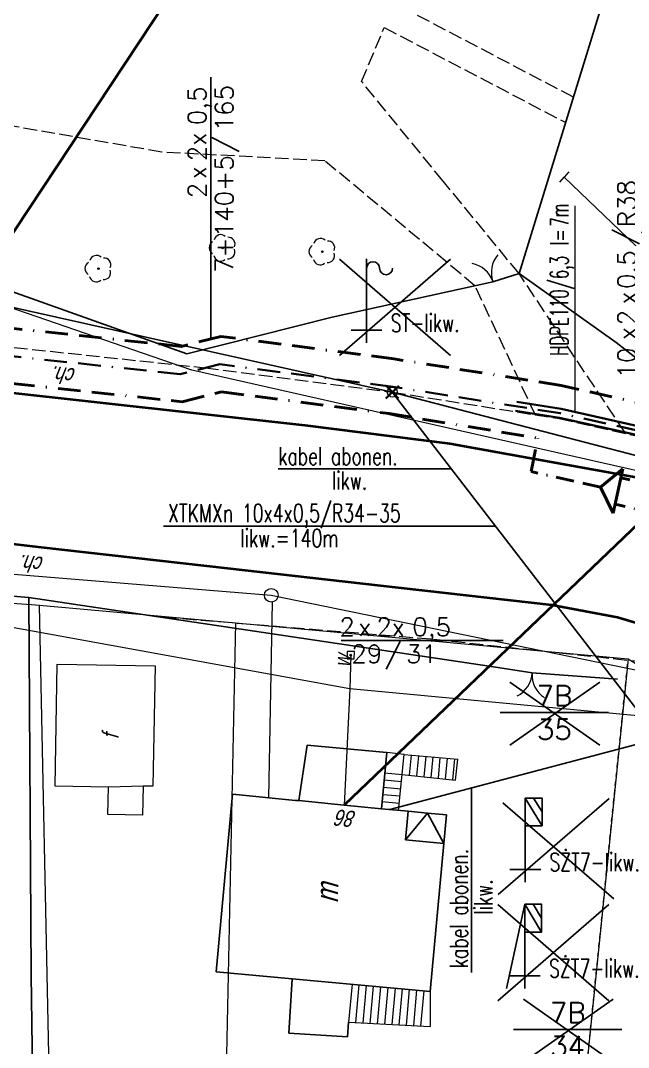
# Model space of a CAD drawing. Header units: millimetres. Extents: x 4848043 to 9699780, y 5827542 to 11659147.
# Drawn here: x 4849111.6 to 4849178.8, y 5829630.9 to 5829744.5 of the extents above; entities that cross this region are included whole.
import ezdxf
from ezdxf.enums import TextEntityAlignment as Align
from ezdxf.lldxf.tags import DXFTag

# ---------------------------------------------------------------- set-up
doc = ezdxf.new("R2010")
doc.units = ezdxf.units.MM
doc.header["$MEASUREMENT"] = 0
for name, pattern in [('0', [0]), ('BORDER', [1.75, 0.5, -0.25, 0.5, -0.25, 0, -0.25]), ('BUF', [0]), ('GUZ', [1, 0.5, -0.5]), ('KOC', [2, 1.5, -0.5]), ('KOJ', [0]), ('SCH', [0]), ('UPW', [0])]:
    doc.linetypes.add(name, pattern=pattern)
doc.layers.get('0').update_dxf_attribs({"lineweight": 18})
for name, color, linetype, lineweight in [('EADTD_T_0', 7, '0', 18), ('EBTOO_T_6', 7, '0', 18), ('EBTPO_L_2', 7, '0', 18), ('EBTPO_L_6', 9, '0', 18), ('EBUOA_T_1', 251, '0', 25), ('EBUPP_L_3', 6, '0', 25), ('EDZPD_L_0', 251, '0', 18), ('EUZPU_L_4', 251, 'GUZ', 18), ('SDROK_T_1', 251, '0', 18), ('SDRPK_L_0', 7, '0', 35), ('SDRPK_L_2', 251, 'KOC', 18), ('SZOPO_T_0', 251, '0', 18), ('SZZPZ_T_0', 251, '0', 15), ('TEL kable doziemne proj.', 32, 'BORDER', 30), ('TEL rury', 6, 'Continuous', 30), ('TEL rury opis MONIKA', 6, 'Continuous', 20), ('TES kable doziemne proj.', 4, 'BORDER', 40), ('TES kable napow. proj.', 241, 'LIN_NAPOW_PROJ', 35), ('TES złącza projektowane', 4, 'Continuous', 40), ('UKKPA_T_4', 251, '0', 18), ('UKKPOR_L_0', 36, '0', 18), ('UTTPA_T_2', 34, '0', 18), ('UWWOA_T_0', 251, '0', 18), ('UWWPA_T_0', 251, '0', 18), ('UWWPO_L_0', 162, 'UPW', 18)]:
    doc.layers.add(name, color=color, linetype=linetype, lineweight=lineweight)
doc.layers.add('Kanaliza', color=36, linetype='DASHEDX2', lineweight=18, plot=False)
doc.layers.add('RYS layout', color=7, linetype='Continuous', lineweight=30, plot=False)
for name, color, linetype in [('SZOPO_L_0', 251, 'BGS'), ('TES kable napow. likw.', 9, 'LIN_NAPOW_LIKW'), ('TES opisy kabli abon.', 30, 'Continuous'), ('TES opisy kabli rozdz.', 30, 'Continuous'), ('TES opisy zakończeń', 30, 'Continuous'), ('TES rury', 6, 'Continuous'), ('TES zakończenia likwidowane', 9, 'Continuous')]:
    doc.layers.add(name, color=color, linetype=linetype)
doc.styles.add('ROMANS', font='simplex.shx')
doc.styles.add('SIMPLEX', font='simplex.shx', dxfattribs={"width": 0.8, "height": 1.5})
doc.styles.add('Simplex2', font='simplex.shx', dxfattribs={"width": 0.7})
doc.styles.get("Standard").update_dxf_attribs({"font": 'txt', "width": 0.8, "oblique": 15})
doc.linetypes.add('BGS', pattern='A,2.5,[133,ltypeshp.shx,S=0.2,R=0,X=0,Y=0],2.5', length=5)
tags = doc.linetypes.add('DASHEDX2', pattern=[38.1, 25.4, -12.7]).pattern_tags.tags
tags[6:7] = [DXFTag(74, 4), DXFTag(75, 0), DXFTag(340, '0'), DXFTag(46, 1.0), DXFTag(50, 0.0), DXFTag(44, 0.0), DXFTag(45, 0.0)]
tags[4:5] = [DXFTag(74, 4), DXFTag(75, 0), DXFTag(340, '0'), DXFTag(46, 1.0), DXFTag(50, 0.0), DXFTag(44, 0.0), DXFTag(45, 0.0)]
doc.linetypes.add('LIN_NAPOW_LIKW', pattern='A,0.0001,[131,ltypeshp.shx,S=0.1,R=20,X=0.34023,Y=-0.12817],-0.1,[131,ltypeshp.shx,S=0.1,R=200,X=0.35977,Y=0.12817],-0.3,[135,l_napow.shx,S=0.1,R=0,X=-0.4,Y=0],-0.2,[135,l_napow.shx,S=0.1,R=180,X=0.2,Y=0],-0.2', length=0.8001)
doc.linetypes.add('LIN_NAPOW_PROJ', pattern='A,0.0001,-0.4,[136,l_napow.shx,S=0.1,R=0,X=-0.4,Y=0],-0.2,[137,l_napow.shx,S=0.1,R=0,X=-0.2,Y=0],-0.2', length=0.8001)

# ---------------------------------------------------------------- blocks, each defined once
blk = doc.blocks.new('BGB')
at = {"color": 0}
for centre, start, end in [((-1.5, 0.021), 0, 60.404), ((1.5, 0.021), 120, 180.404)]:
    blk.add_arc(centre, 1.5, start, end, dxfattribs=at)
blk = doc.blocks.new('DLI')
at = {"color": 0}
blk.add_circle((0, 0), 0.045, dxfattribs=at)
for centre, start, end in [((0, 0.375), 30.487, 149.918), ((-0.357, 0.116), 102.488, 221.918), ((0.357, 0.116), -41.514, 77.916), ((-0.22, -0.303), 174.489, 293.916), ((0.22, -0.303), -113.512, 5.915)]:
    blk.add_arc(centre, 0.375, start, end, dxfattribs=at)
blk = doc.blocks.new('UKK')
at = {"color": 0}
blk.add_circle((0, 0), 0.375, dxfattribs=at)
blk = doc.blocks.new('SLS')
at = {"color": 0}
blk.add_circle((0, 0), 0.25, dxfattribs=at)
blk.add_circle((0, 0), 0.25, dxfattribs=at)
blk = doc.blocks.new('ZAS')
at = {"color": 0}
for p, q in [((0.2, 0.2), (-0.2, 0.2)), ((-0.2, 0.2), (-0.2, -0.2)), ((0.2, -0.2), (0.2, 0.2)), ((-0.2, -0.2), (0.2, -0.2))]:
    blk.add_line(p, q, dxfattribs=at)
blk.add_circle((0, 0), 0.045, dxfattribs=at)
blk = doc.blocks.new('KB-IWP')
at = {"style": 'SIMPLEX'}
for p in [(-1.218, 0.25), (0.637, 0.25)]:
    blk.add_text('x', height=1, dxfattribs=at).set_placement(p, align=Align.RIGHT)
for tag, p in [('POJ-KAB', (-2.134, 0.25)), ('DL-KAB', (-0.618, -1.25))]:
    blk.add_attdef(tag, text='', height=1, dxfattribs=at).set_placement(p, align=Align.RIGHT)
for tag, p in [('KONS-KAB', (-0.519, 0.25)), ('SR-ZYL', (2.116, 0.25)), ('SEP', (-0.022, -1.25))]:
    blk.add_attdef(tag, text='', height=1, dxfattribs=at).set_placement(p, align=Align.CENTER)
at = {"style": 'SIMPLEX', "flags": 1}
blk.add_attdef('TYP-KAB', text='', height=0.5, dxfattribs=at).set_placement((-6.017, 0.25), align=Align.RIGHT)
blk.add_attdef('REJ-SZAF', (6.387, 0.25), '', height=0.5, dxfattribs=at)
at = {"style": 'SIMPLEX'}
blk.add_attdef('DL-MON', (0.697, -1.25), '', height=1, dxfattribs=at)
blk = doc.blocks.new('KB-RZP')
at = {"style": 'SIMPLEX'}
for s, p in [('/', (0.5, 0.389)), ('x', (-4.75, 0.25)), ('x', (-2.783, 0.25))]:
    blk.add_text(s, height=1, dxfattribs=at).set_placement(p)
for tag, p in [('POJ-KAB', (-5.158, 0.25)), ('DL-KAB', (0.19, -1.25))]:
    blk.add_attdef(tag, text='', height=1, dxfattribs=at).set_placement(p, align=Align.RIGHT)
for tag, p in [('KONS-KAB', (-3.5, 0.25)), ('SR-ZYL', (-0.85, 0.25)), ('SEP', (0.835, -1.25))]:
    blk.add_attdef(tag, text='', height=1, dxfattribs=at).set_placement(p, align=Align.CENTER)
for tag, p in [('NR-KAB', (1.5, 0.25)), ('DL-MON', (1.5, -1.25))]:
    blk.add_attdef(tag, p, '', height=1, dxfattribs=at)
at = {"style": 'SIMPLEX', "flags": 1}
blk.add_attdef('TYP-KAB', text='', height=0.5, dxfattribs=at).set_placement((-8.408, 0.25), align=Align.RIGHT)
blk.add_attdef('REJ-SZAF', (7.64, 0.25), '', height=0.5, dxfattribs=at)
blk = doc.blocks.new('OB')
at = {"style": 'ROMANS', "width": 0.6}
blk.add_text('l=', height=2, dxfattribs=at).set_placement((9.86, 0.18))
for tag, p in [('OB_TYP', (8.68, 0.18)), ('OB_SW', (11.54, -2.76))]:
    blk.add_attdef(tag, text='', height=2, dxfattribs=at).set_placement(p, align=Align.RIGHT)
blk.add_attdef('OB_DL', (11.91, 0.18), '', height=2, dxfattribs=at)
blk = doc.blocks.new('ZL-2P')
for p, q in [((0, 0), (1, 1.25)), ((1, 1.25), (1, -1.25)), ((1, 0.75), (1.5, 0.75)), ((1, -1.25), (0, 0)), ((1, -0.75), (1.5, -0.75))]:
    blk.add_line(p, q)
blk = doc.blocks.new('KBR-ZP2')
blk.add_line((-4, 2), (4, 2))
at = {"style": 'SIMPLEX'}
for tag, p in [('REJ-SZAF', (0, 2.5)), ('NR-ZAK', (0, 0))]:
    blk.add_attdef(tag, text='', height=1.5, dxfattribs=at).set_placement(p, align=Align.CENTER)

msp = doc.modelspace()

# ---------------------------------------------------------------- linework, layer by layer
at = {"layer": 'EBTPO_L_2', "linetype": 'BUF'}
for p, q in [((4849115.39, 5829659.82), (4849115.63, 5829673.32)), ((4849115.63, 5829673.32), (4849126.45, 5829673.12)), ((4849126.45, 5829673.12), (4849126.22, 5829659.81)), ((4849121.29, 5829659.71), (4849115.39, 5829659.82)), ((4849121.24, 5829656.67), (4849121.29, 5829659.71)), ((4849125.14, 5829659.83), (4849121.29, 5829659.71)), ((4849125.14, 5829659.83), (4849125.08, 5829656.61)), ((4849126.22, 5829659.81), (4849125.14, 5829659.83)), ((4849125.08, 5829656.61), (4849121.24, 5829656.67))]:
    msp.add_line(p, q, dxfattribs=at)
at = {"layer": 'EBTPO_L_6', "linetype": 'SCH'}
for p, q in [((4849151.49, 5829657.33), (4849152.09, 5829663.53)), ((4849154, 5829663.33), (4849152.09, 5829663.53)), ((4849153.39, 5829657.14), (4849154, 5829663.33)), ((4849153.78, 5829661.11), (4849154, 5829663.33)), ((4849154, 5829663.33), (4849159.95, 5829662.8)), ((4849154.8, 5829663.26), (4849154.58, 5829661.04)), ((4849155.6, 5829663.18), (4849155.38, 5829660.95)), ((4849156.4, 5829663.13), (4849156.18, 5829660.87)), ((4849157.18, 5829663.05), (4849156.96, 5829660.78)), ((4849157.98, 5829662.98), (4849157.76, 5829660.7)), ((4849158.78, 5829662.91), (4849158.55, 5829660.61)), ((4849159.57, 5829662.85), (4849159.35, 5829660.53)), ((4849159.69, 5829660.49), (4849159.95, 5829662.8)), ((4849151.87, 5829661.31), (4849153.78, 5829661.11)), ((4849153.78, 5829661.11), (4849159.69, 5829660.49)), ((4849151.72, 5829659.71), (4849153.63, 5829659.54)), ((4849151.79, 5829660.51), (4849153.71, 5829660.34)), ((4849151.64, 5829658.91), (4849153.56, 5829658.74)), ((4849153.39, 5829657.14), (4849151.49, 5829657.33)), ((4849151.57, 5829658.11), (4849153.47, 5829657.94)), ((4849148.25, 5829637.91), (4849147.87, 5829633.72)), ((4849148.25, 5829637.91), (4849156.91, 5829637.11)), ((4849148.67, 5829633.66), (4849149.05, 5829637.84)), ((4849149.47, 5829633.63), (4849149.85, 5829637.76)), ((4849150.27, 5829633.57), (4849150.64, 5829637.69)), ((4849151.07, 5829633.54), (4849151.44, 5829637.61)), ((4849151.87, 5829633.48), (4849152.24, 5829637.54)), ((4849152.67, 5829633.45), (4849153.04, 5829637.46)), ((4849153.47, 5829633.42), (4849153.82, 5829637.39)), ((4849154.27, 5829633.36), (4849154.62, 5829637.32)), ((4849155.07, 5829633.33), (4849155.42, 5829637.24)), ((4849155.87, 5829633.27), (4849156.22, 5829637.17)), ((4849156.91, 5829637.11), (4849156.91, 5829633.21)), ((4849147.87, 5829633.72), (4849156.91, 5829633.21))]:
    msp.add_line(p, q, dxfattribs=at)
at = {"layer": 'EBUPP_L_3', "linetype": '0'}
for p, q in [((4849142.37, 5829658.22), (4849143.3, 5829664.36)), ((4849143.3, 5829664.36), (4849143.3, 5829664.36)), ((4849152.09, 5829663.53), (4849143.3, 5829664.36)), ((4849152.09, 5829663.53), (4849151.49, 5829657.33)), ((4849135.04, 5829658.93), (4849133.23, 5829639.28)), ((4849135.04, 5829658.93), (4849141.99, 5829658.24)), ((4849141.99, 5829658.24), (4849142.37, 5829658.22)), ((4849147.36, 5829657.73), (4849142.37, 5829658.22)), ((4849147.36, 5829657.73), (4849151.49, 5829657.33)), ((4849151.49, 5829657.33), (4849154.47, 5829657.04)), ((4849154.15, 5829653.89), (4849154.47, 5829657.04)), ((4849154.15, 5829653.89), (4849156.59, 5829656.82)), ((4849154.47, 5829657.04), (4849156.59, 5829656.82)), ((4849158.7, 5829656.63), (4849156.59, 5829656.82)), ((4849156.59, 5829656.82), (4849158.41, 5829653.49)), ((4849158.7, 5829656.63), (4849158.41, 5829653.49)), ((4849158.41, 5829653.49), (4849154.15, 5829653.89)), ((4849156.91, 5829637.11), (4849158.41, 5829653.49)), ((4849133.23, 5829639.28), (4849141.64, 5829638.51)), ((4849141.25, 5829632.49), (4849141.64, 5829638.51)), ((4849156.91, 5829637.11), (4849141.64, 5829638.51)), ((4849147.87, 5829633.72), (4849147.76, 5829632.08)), ((4849147.76, 5829632.08), (4849141.25, 5829632.49))]:
    msp.add_line(p, q, dxfattribs=at)
at = {"layer": 'EDZPD_L_0', "linetype": '0'}
for p, q in [((4849130.54, 5829705.84), (4849025.49, 5829742.1)), ((4849244.56, 5829680.08), (4849130.54, 5829705.84)), ((4849020.83, 5829686.39), (4849112.77, 5829679.93)), ((4849112.77, 5829679.93), (4849113.67, 5829679.85)), ((4849113.67, 5829679.85), (4849135.34, 5829677.89)), ((4849117.25, 5829505.06), (4849113.67, 5829679.85)), ((4849135.34, 5829677.89), (4849131.81, 5829503.96)), ((4849135.34, 5829677.89), (4849178.8, 5829673.91)), ((4849178.8, 5829673.91), (4849161.3, 5829501.71)), ((4849178.8, 5829673.91), (4849212.63, 5829653))]:
    msp.add_line(p, q, dxfattribs=at)
at = {"layer": 'EUZPU_L_4', "linetype": 'GUZ'}
msp.add_line((4849161.3, 5829501.71), (4849178.8, 5829673.91), dxfattribs=at)
at = {"layer": 'Kanaliza', "ltscale": 0.1}
msp.add_line((4849139.42, 5829680.19), (4849139.01, 5829658.54), dxfattribs=at)
at = {"layer": 'RYS layout'}
msp.add_lwpolyline([(4849426.16, 5830198.15), (4849089.74, 5829689.31), (4848852, 5829846.49), (4849188.43, 5830355.33)], close=True, dxfattribs=at)
at = {"layer": 'SDRPK_L_0', "linetype": 'KOJ'}
for p, q in [((4849067.61, 5829708.1), (4849143.03, 5829699.77)), ((4849143.03, 5829699.77), (4849159.08, 5829697.75)), ((4849159.08, 5829697.75), (4849183.38, 5829693.35)), ((4849113.84, 5829686.23), (4849109.78, 5829686.69)), ((4849134.47, 5829683.9), (4849113.84, 5829686.23)), ((4849151.38, 5829682), (4849134.47, 5829683.9)), ((4849170.34, 5829679.86), (4849151.38, 5829682)), ((4849177.6, 5829678.49), (4849170.34, 5829679.86)), ((4849186.61, 5829675.81), (4849177.6, 5829678.49))]:
    msp.add_line(p, q, dxfattribs=at)
at = {"layer": 'SDRPK_L_2', "linetype": 'KOC'}
for p, q in [((4849172.76, 5829736.05), (4849152.45, 5829746.71)), ((4849149.31, 5829737.79), (4849151.82, 5829743.76)), ((4849151.82, 5829743.76), (4849171.89, 5829733.24)), ((4849158.34, 5829726.76), (4849149.31, 5829737.79)), ((4849127.19, 5829729.98), (4849105.79, 5829733.7)), ((4849145.23, 5829729.02), (4849127.19, 5829729.98)), ((4849161.85, 5829715.2), (4849145.23, 5829729.02)), ((4849166.73, 5829716.53), (4849158.34, 5829726.76)), ((4849178.42, 5829698.98), (4849166.73, 5829716.53)), ((4849168.53, 5829700.88), (4849161.85, 5829715.2)), ((4849108.88, 5829708.58), (4849132, 5829706.11)), ((4849132, 5829706.11), (4849152.7, 5829703.42)), ((4849152.7, 5829703.42), (4849171.17, 5829700.49)), ((4849171.17, 5829700.49), (4849188.62, 5829696.6)), ((4849156.95, 5829676.08), (4849126.95, 5829678.54)), ((4849188.59, 5829672.67), (4849156.95, 5829676.08))]:
    msp.add_line(p, q, dxfattribs=at)
at = {"layer": 'SZOPO_L_0', "linetype": 'BGS'}
for p, q in [((4849175.82, 5829746.02), (4849166.73, 5829716.53)), ((4849129.97, 5829707.65), (4849104.79, 5829716.62)), ((4849166.73, 5829716.53), (4849163.84, 5829715.64)), ((4849177.46, 5829708.92), (4849166.73, 5829716.53)), ((4849163.84, 5829715.64), (4849146.06, 5829711.7)), ((4849146.06, 5829711.7), (4849129.97, 5829707.65)), ((4849193.48, 5829696.41), (4849177.46, 5829708.92)), ((4849112.49, 5829680.71), (4849079.59, 5829683.3)), ((4849112.49, 5829680.71), (4849163.42, 5829673.08)), ((4849112.74, 5829638.94), (4849112.49, 5829680.71)), ((4849163.42, 5829673.08), (4849168.17, 5829672.36)), ((4849168.17, 5829672.36), (4849177.63, 5829671.67)), ((4849113.25, 5829604.49), (4849112.74, 5829638.94))]:
    msp.add_line(p, q, dxfattribs=at)
at = {"layer": 'TEL kable doziemne proj.', "ltscale": 5}
for p, q in [((4849153.42, 5829704.11), (4849151.98, 5829702.73)), ((4849153.39, 5829702.7), (4849152, 5829704.14))]:
    msp.add_line(p, q, dxfattribs=at)
msp.add_lwpolyline([(4849240.26, 5829680.02), (4849228.41, 5829683.04), (4849221.76, 5829685.08), (4849202.13, 5829692.28), (4849191.43, 5829695.56), (4849188.63, 5829697.21), (4849171.28, 5829701.08), (4849152.78, 5829704.01), (4849133.62, 5829706.5), (4849129.24, 5829705.4), (4849107.56, 5829707.72), (4849078.37, 5829717.34)], dxfattribs=at)
at = {"layer": 'TEL rury'}
for p, q in [((4849166.49, 5829702.35), (4849171.37, 5829701.57)), ((4849166.34, 5829701.36), (4849171.19, 5829700.59)), ((4849171.19, 5829700.59), (4849179.85, 5829698.66)), ((4849171.37, 5829701.57), (4849180.06, 5829699.63))]:
    msp.add_line(p, q, dxfattribs=at)
at = {"layer": 'TEL rury opis MONIKA'}
msp.add_line((4849172.89, 5829724.02), (4849172.9, 5829701.23), dxfattribs=at)
at = {"layer": 'TES kable doziemne proj.', "ltscale": 5}
for p, q in [((4849106.92, 5829704.77), (4849129.45, 5829702.36)), ((4849129.45, 5829702.36), (4849133.8, 5829703.46)), ((4849133.8, 5829703.46), (4849152.35, 5829701.04)), ((4849152.35, 5829701.04), (4849168.81, 5829698.33)), ((4849168.06, 5829694.63), (4849168.81, 5829698.33))]:
    msp.add_line(p, q, dxfattribs=at)
at = {"layer": 'TES kable doziemne proj.', "ltscale": 4}
msp.add_line((4849175.72, 5829692.92), (4849168.06, 5829694.63), dxfattribs=at)
at = {"layer": 'TES kable doziemne proj.', "ltscale": 5}
msp.add_lwpolyline([(4849188.19, 5829697.76), (4849185.64, 5829700.98), (4849171.39, 5829704.16), (4849152.89, 5829707.1), (4849133.73, 5829709.59), (4849129.34, 5829708.48), (4849107.66, 5829710.8), (4849078.47, 5829720.42)], dxfattribs=at)
at = {"layer": 'TES kable doziemne proj.', "ltscale": 4}
msp.add_lwpolyline([(4849404.8, 5829222.25), (4849399.46, 5829224.7), (4849309.97, 5829487.81), (4849290.06, 5829549.16), (4849278.33, 5829544.98), (4849246.56, 5829634.22), (4849216.65, 5829658.75), (4849212.11, 5829661.55), (4849208.59, 5829665.22), (4849206.9, 5829666.36), (4849209.94, 5829679.83), (4849199.26, 5829683.74), (4849187.77, 5829687.27), (4849185.37, 5829689.08), (4849178.32, 5829690.8)], dxfattribs=at)
at = {"layer": 'TES kable napow. likw.', "ltscale": 5}
for p, q in [((4849057.56, 5829724.64), (4849152.7, 5829703.42)), ((4849152.7, 5829703.42), (4849240.66, 5829680.55)), ((4849152.7, 5829703.42), (4849182.82, 5829664.3)), ((4849240.13, 5829680.41), (4849152.44, 5829657.24))]:
    msp.add_line(p, q, dxfattribs=at)
at = {"layer": 'TES kable napow. proj.', "ltscale": 5}
msp.add_line((4849188.12, 5829696.73), (4849147.36, 5829657.73), dxfattribs=at)
at = {"layer": 'TES opisy kabli rozdz.'}
for p, q in [((4849132.61, 5829738.27), (4849132.61, 5829709.31)), ((4849164.97, 5829675.95), (4849147.04, 5829675.95))]:
    msp.add_line(p, q, dxfattribs=at)
at = {"layer": 'TES opisy zakończeń'}
for p, q in [((4849165.72, 5829671.32), (4849175.67, 5829664.37)), ((4849175.67, 5829671.32), (4849165.72, 5829664.37)), ((4849167.2, 5829636.24), (4849177.15, 5829629.29)), ((4849177.15, 5829636.24), (4849167.2, 5829629.29))]:
    msp.add_line(p, q, dxfattribs=at)
at = {"layer": 'TES rury', "linetype": 'Continuous'}
for p, q in [((4849146.85, 5829718.13), (4849159.15, 5829707.49)), ((4849159.15, 5829718.13), (4849146.85, 5829707.49)), ((4849159.18, 5829694.94), (4849140.09, 5829694.94)), ((4849164.16, 5829688.58), (4849127.38, 5829688.58)), ((4849161.47, 5829659.64), (4849161.47, 5829639.2)), ((4849176.71, 5829658.47), (4849164.41, 5829647.83)), ((4849164.92, 5829657.99), (4849177.22, 5829647.35)), ((4849164.36, 5829646.71), (4849176.67, 5829636.06)), ((4849176.67, 5829646.71), (4849164.36, 5829636.06))]:
    msp.add_line(p, q, dxfattribs=at)
at = {"layer": 'TES zakończenia likwidowane', "color": 0, "linetype": 'Continuous'}
for p, q in [((4849149.85, 5829718.17), (4849149.85, 5829708.86)), ((4849151.56, 5829710.27), (4849148.14, 5829710.27)), ((4849167.41, 5829658.51), (4849167.41, 5829649.2)), ((4849169.12, 5829650.6), (4849165.7, 5829650.6)), ((4849167.37, 5829646.75), (4849165.35, 5829637.44)), ((4849167.37, 5829646.75), (4849167.37, 5829637.44)), ((4849169.07, 5829638.84), (4849165.66, 5829638.84))]:
    msp.add_line(p, q, dxfattribs=at)
at = {"layer": 'TES zakończenia likwidowane', "color": 0, "linetype": 'Continuous', "extrusion": (0, 0, -1)}
for p, q in [((4849169.27, 5829655.44), (4849167.41, 5829658.51)), ((4849169.27, 5829656.97), (4849168.34, 5829658.51)), ((4849169.22, 5829645.21), (4849168.3, 5829646.75))]:
    msp.add_line(p, q, dxfattribs=at)
at = {"layer": 'TES zakończenia likwidowane', "extrusion": (0, 0, -1)}
msp.add_line((4849169.22, 5829643.68), (4849167.37, 5829646.75), dxfattribs=at)
at = {"layer": 'TES zakończenia likwidowane', "color": 0, "linetype": 'Continuous', "extrusion": (0, 0, -1)}
for points in [[(-4849167.41, 5829655.44), (-4849169.27, 5829655.44), (-4849169.27, 5829658.51), (-4849167.41, 5829658.51)], [(-4849167.37, 5829643.68), (-4849169.22, 5829643.68), (-4849169.22, 5829646.75), (-4849167.37, 5829646.75)]]:
    msp.add_lwpolyline(points, close=True, dxfattribs=at)
at = {"layer": 'TES zakończenia likwidowane', "color": 0, "linetype": 'Continuous'}
for centre, start, end in [((4849150.57, 5829717.13), 0, 180), ((4849152.01, 5829717.13), 180, 0)]:
    msp.add_arc(centre, 0.721, start, end, dxfattribs=at)
at = {"layer": 'UKKPOR_L_0', "linetype": '0'}
for p, q in [((4849021.71, 5829690.58), (4849139.31, 5829680.94)), ((4849139.31, 5829680.94), (4849218.06, 5829664.79))]:
    msp.add_line(p, q, dxfattribs=at)
at = {"layer": 'UWWPO_L_0', "linetype": 'UPW'}
for p, q in [((4849172.24, 5829727.8), (4849171.71, 5829727.21)), ((4849171.22, 5829726.67), (4849171.71, 5829727.21)), ((4849201.99, 5829698.12), (4849171.71, 5829727.21)), ((4849148.01, 5829670.58), (4849110.23, 5829677.45)), ((4849148.1, 5829674.32), (4849148.01, 5829670.58)), ((4849148.01, 5829670.58), (4849147.36, 5829657.73)), ((4849188.07, 5829666.84), (4849148.01, 5829670.58))]:
    msp.add_line(p, q, dxfattribs=at)

# ---------------------------------------------------------------- block references
at = {"layer": 'SZOPO_T_0'}
for p, xscale, yscale, zscale, rotation in [((4849163.84, 5829715.64), 2.000000000074631, 2.000000000074631, 2.000000000074631, 19.3772372080124), ((4849168.17, 5829672.36), 1.99999999994784, 1.99999999994784, 1.99999999994784, 176.7772372102586)]:
    msp.add_blockref('BGB', p, dxfattribs=dict(at, xscale=xscale, yscale=yscale, zscale=zscale, rotation=rotation))
at = {"layer": 'SZZPZ_T_0', "xscale": 2, "yscale": 2, "zscale": 2, "rotation": 88.97723720235952}
for p in [(4849133.94, 5829719.38), (4849144.97, 5829718.96), (4849120.2, 5829717.08)]:
    msp.add_blockref('DLI', p, dxfattribs=at)
at = {"layer": 'TEL rury opis MONIKA', "rotation": 89.85689110256736}
msp.add_blockref('OB', (4849172.34, 5829709.81), dxfattribs=at).add_auto_attribs({'OB_TYP': 'HDPE110/6,3', 'OB_DL': '7m'})
at = {"layer": 'TES opisy kabli abon.', "linetype": 'Continuous', "xscale": 1.999999999546588, "yscale": 1.999999999546588, "zscale": 1.999999999546588, "rotation": 89.99999999981154}
msp.add_blockref('KB-IWP', (4849132.61, 5829730.87), dxfattribs=at).add_auto_attribs({'POJ-KAB': '2', 'KONS-KAB': '2', 'DL-KAB': '7+140+5', 'DL-MON': '165', 'SR-ZYL': '0,5', 'SEP': '/'})
at = {"layer": 'TES opisy kabli abon.', "linetype": 'Continuous', "xscale": 1.999999999546578, "yscale": 1.999999999546578, "zscale": 1.999999999546578}
msp.add_blockref('KB-IWP', (4849152.83, 5829675.95), dxfattribs=at).add_auto_attribs({'POJ-KAB': '2', 'KONS-KAB': '2', 'DL-KAB': '29', 'DL-MON': '31', 'SR-ZYL': '0,5', 'SEP': '/'})
at = {"layer": 'TES opisy kabli rozdz.', "xscale": 1.999999999442285, "yscale": 1.999999999442285, "zscale": 1.999999999442285, "rotation": 90.00000002145802}
msp.add_blockref('KB-RZP', (4849180.15, 5829718.67), dxfattribs=at).add_auto_attribs({'POJ-KAB': '10', 'KONS-KAB': '2', 'SR-ZYL': '0,5', 'NR-KAB': 'R38', 'DL-KAB': '1+7', 'DL-MON': '10', 'SEP': '/'})
at = {"layer": 'TES zakończenia likwidowane', "linetype": 'ByBlock', "xscale": 1.499999999878156, "yscale": 1.499999999878156, "zscale": 1.499999999878156}
for p, values in [((4849170.63, 5829664.97), {'REJ-SZAF': '7B', 'NR-ZAK': '35'}), ((4849172.1, 5829629.9), {'REJ-SZAF': '7B', 'NR-ZAK': '34'})]:
    msp.add_blockref('KBR-ZP2', p, dxfattribs=at).add_auto_attribs(values)
at = {"layer": 'TES złącza projektowane', "linetype": 'ByBlock', "xscale": 2, "yscale": 2, "zscale": 2, "rotation": 347.4285212895902}
msp.add_blockref('ZL-2P', (4849175.72, 5829692.92), dxfattribs=at)
at = {"layer": 'UKKPA_T_4', "xscale": 2, "yscale": 2, "zscale": 2, "rotation": 88.97723720235952}
msp.add_blockref('UKK', (4849139.31, 5829680.94), dxfattribs=at)
at = {"layer": 'UTTPA_T_2', "xscale": 2.2, "yscale": 2.2, "zscale": 2, "rotation": 88.97723720235952}
msp.add_blockref('SLS', (4849152.7, 5829703.42), dxfattribs=at)
at = {"layer": 'UWWOA_T_0', "xscale": 2, "yscale": 2, "zscale": 2, "rotation": 88.97723720235952}
msp.add_blockref('ZAS', (4849148.1, 5829674.32), dxfattribs=at)
at = {"layer": 'UWWPA_T_0', "xscale": 2, "yscale": 2, "zscale": 2, "rotation": 88.97723720235952}
msp.add_blockref('ZAS', (4849148.1, 5829674.32), dxfattribs=at)

# ---------------------------------------------------------------- texts
at = {"layer": 'EADTD_T_0', "insert": (4849147.73, 5829657.16), "char_height": 1.8, "attachment_point": 8, "rotation": 174.4356, "line_spacing_factor": 0.82}
msp.add_mtext('86', dxfattribs=at)
at = {"layer": 'EBTOO_T_6', "insert": (4849120.61, 5829665.03), "char_height": 1.8, "attachment_point": 1, "rotation": 88.9772, "line_spacing_factor": 0.82}
msp.add_mtext('f', dxfattribs=at)
at = {"layer": 'EBUOA_T_1', "insert": (4849146.73, 5829649.06), "char_height": 2.48, "attachment_point": 9, "rotation": 88.9772, "line_spacing_factor": 0.82}
msp.add_mtext('m', dxfattribs=at)
at = {"layer": 'SDROK_T_1', "char_height": 1.8, "rotation": 173.567, "line_spacing_factor": 0.82}
for insert, attachment_point in [((4849116.31, 5829704.37), 2), ((4849112.87, 5829684.41), 5)]:
    msp.add_mtext('ch.', dxfattribs=dict(at, insert=insert, attachment_point=attachment_point))
at = {"layer": 'TES rury', "linetype": 'Continuous', "style": 'Simplex2', "width": 0.7}
for s, rotation, p in [('kabel abonen.', 360, (4849140.09, 5829695.34)), ('likw.', 360, (4849146.03, 5829692.63)), ('XTKMXn 10x4x0,5/R34-35', 360, (4849127.9, 5829689.03)), ('likw.=140m', 360, (4849135.9, 5829686.27)), ('kabel abonen.', 90, (4849161.06, 5829639.68)), ('likw.', 90, (4849163.77, 5829645.61))]:
    msp.add_text(s, height=2, rotation=rotation, dxfattribs=at).set_placement(p)
at = {"layer": 'TES zakończenia likwidowane', "color": 0, "linetype": 'Continuous', "style": 'ROMANS', "width": 0.7}
for s, p in [('ST-likw.', (4849152.53, 5829710.08)), ('SŻT7-likw.', (4849170.09, 5829650.42))]:
    msp.add_text(s, height=2, rotation=0, dxfattribs=at).set_placement(p)
msp.add_text('SŻT7-likw.', height=2, dxfattribs=at).set_placement((4849170.05, 5829638.66))
at = {"layer": 'UWWOA_T_0', "insert": (4849148.1, 5829674.32), "char_height": 1.8, "attachment_point": 9, "rotation": 88.9772, "line_spacing_factor": 0.82}
msp.add_mtext('w', dxfattribs=at)

doc.saveas('drawing.dxf')
